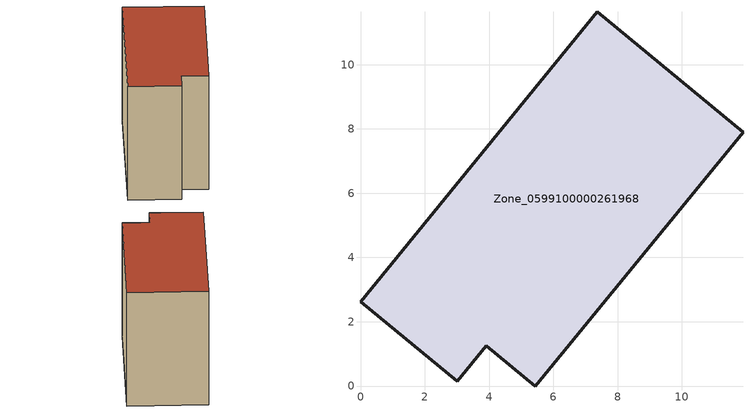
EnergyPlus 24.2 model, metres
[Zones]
Zone_0599100000261968
 floor ground (C_G): 3.91,1.25 3.01,0.15 0,2.62 7.36,11.64 11.9,7.9 5.44,0 z0
 wall outside (C_F): 7.36,11.64 0,2.62 3.01,0.15 3.91,1.25 5.44,0 11.9,7.9 7.36,11.64 z0:9.31
 roof outside (C_R): 5.44,0 11.9,7.9 7.36,11.64 0,2.62 3.01,0.15 3.91,1.25 z9.31
[BUILDING]
Pand.0599100000261968: North Axis=0; Terrain=City; Loads Convergence Tolerance Value=0.04; Temperature Convergence Tolerance Value=0.4; Solar Distribution=FullExterior; Maximum Number of Warmup Days=25; Minimum Number of Warmup Days=1
[Site:Location]
Rotterdam.The.Hague.AP_ZH_NLD Design_Conditions: Latitude=51.96; Longitude=4.45; Time Zone=1; Elevation=-4.5
[SITE:GROUNDTEMPERATURE:BUILDINGSURFACE]
18, 18, 18, 18, 18, 18, 18, 18, 18, 18, 18, 18
[MATERIAL] Thermal Absorptance=0.9; Solar Absorptance=0.7; Visible Absorptance=0.7
Name | Roughness | Thickness | Conductivity | Density | Specific Heat
G.TI.1946 | MediumSmooth | 0.15 | 1 | 540 | 1210
F.TI.1946 | Rough | 0.3 | 0.857143 | 1920 | 840
R.TI.1946 | MediumRough | 0.2 | 0.1 | 1500 | 1000
[CONSTRUCTION]
C_G: G.TI.1946
C_F: F.TI.1946
C_R: R.TI.1946
[ZONE]
Zone_0599100000261968: Type=1; Multiplier=1; Ceiling Height=Autocalculate; Volume=Autocalculate; Floor Area=autocalculate; Part of Total Floor Area=Yes
[ZONEINFILTRATION:DESIGNFLOWRATE]
Infil_Zone_0599100000261968: Zone or ZoneList or Space or SpaceList=Zone_0599100000261968; Schedule=AlwaysOn; Design Flow Rate Calculation Method=Flow/Area; Flow Rate per Floor Area=0.003; Constant Term Coefficient=1; Temperature Term Coefficient=0; Velocity Term Coefficient=0; Velocity Squared Term Coefficient=0
[HVACTEMPLATE:ZONE:IDEALLOADSAIRSYSTEM]
Zone_0599100000261968: Maximum Heating Supply Air Temperature=50; Minimum Cooling Supply Air Temperature=13; Maximum Heating Supply Air Humidity Ratio=0.0156; Minimum Cooling Supply Air Humidity Ratio=0.0077; Heating Limit=NoLimit; Cooling Limit=NoLimit; Dehumidification Control Type=ConstantSensibleHeatRatio; Cooling Sensible Heat Ratio=0.7; Dehumidification Setpoint=60; Humidification Control Type=None; Humidification Setpoint=30; Outdoor Air Method=None; Outdoor Air Flow Rate per Person=0.00944; Outdoor Air Flow Rate per Zone Floor Area=0; Outdoor Air Flow Rate per Zone=0; Demand Controlled Ventilation Type=None; Outdoor Air Economizer Type=NoEconomizer; Heat Recovery Type=None; Sensible Heat Recovery Effectiveness=0.7; Latent Heat Recovery Effectiveness=0.65
[ZONECONTROL:THERMOSTAT]
ThermostatControl_Zone_0599100000261968: Zone or ZoneList=Zone_0599100000261968; Control Type Schedule=DualSetpointControlType; Control 1=Thermostat_Zone_0599100000261968; Temperature Difference Between Cutout And Setpoint=0
[THERMOSTATSETPOINT:DUALSETPOINT]
Thermostat_Zone_0599100000261968: Heating Setpoint Temperature Schedule=HeatingSetpoint_Zone_0599100000261968; Cooling Setpoint Temperature Schedule=CoolingSetpoint_Zone_0599100000261968
[SCHEDULE:COMPACT]
HeatingSetpoint_Zone_0599100000261968: Through: 12/31, For: AllDays, Until: 24:00, 21
CoolingSetpoint_Zone_0599100000261968: Through: 12/31, For: AllDays, Until: 24:00, 24
DualSetpointControlType: Through: 12/31, For: AllDays, Until: 24:00, 4
AlwaysOn: Through: 12/31, For: AllDays, Until: 24:00, 1
